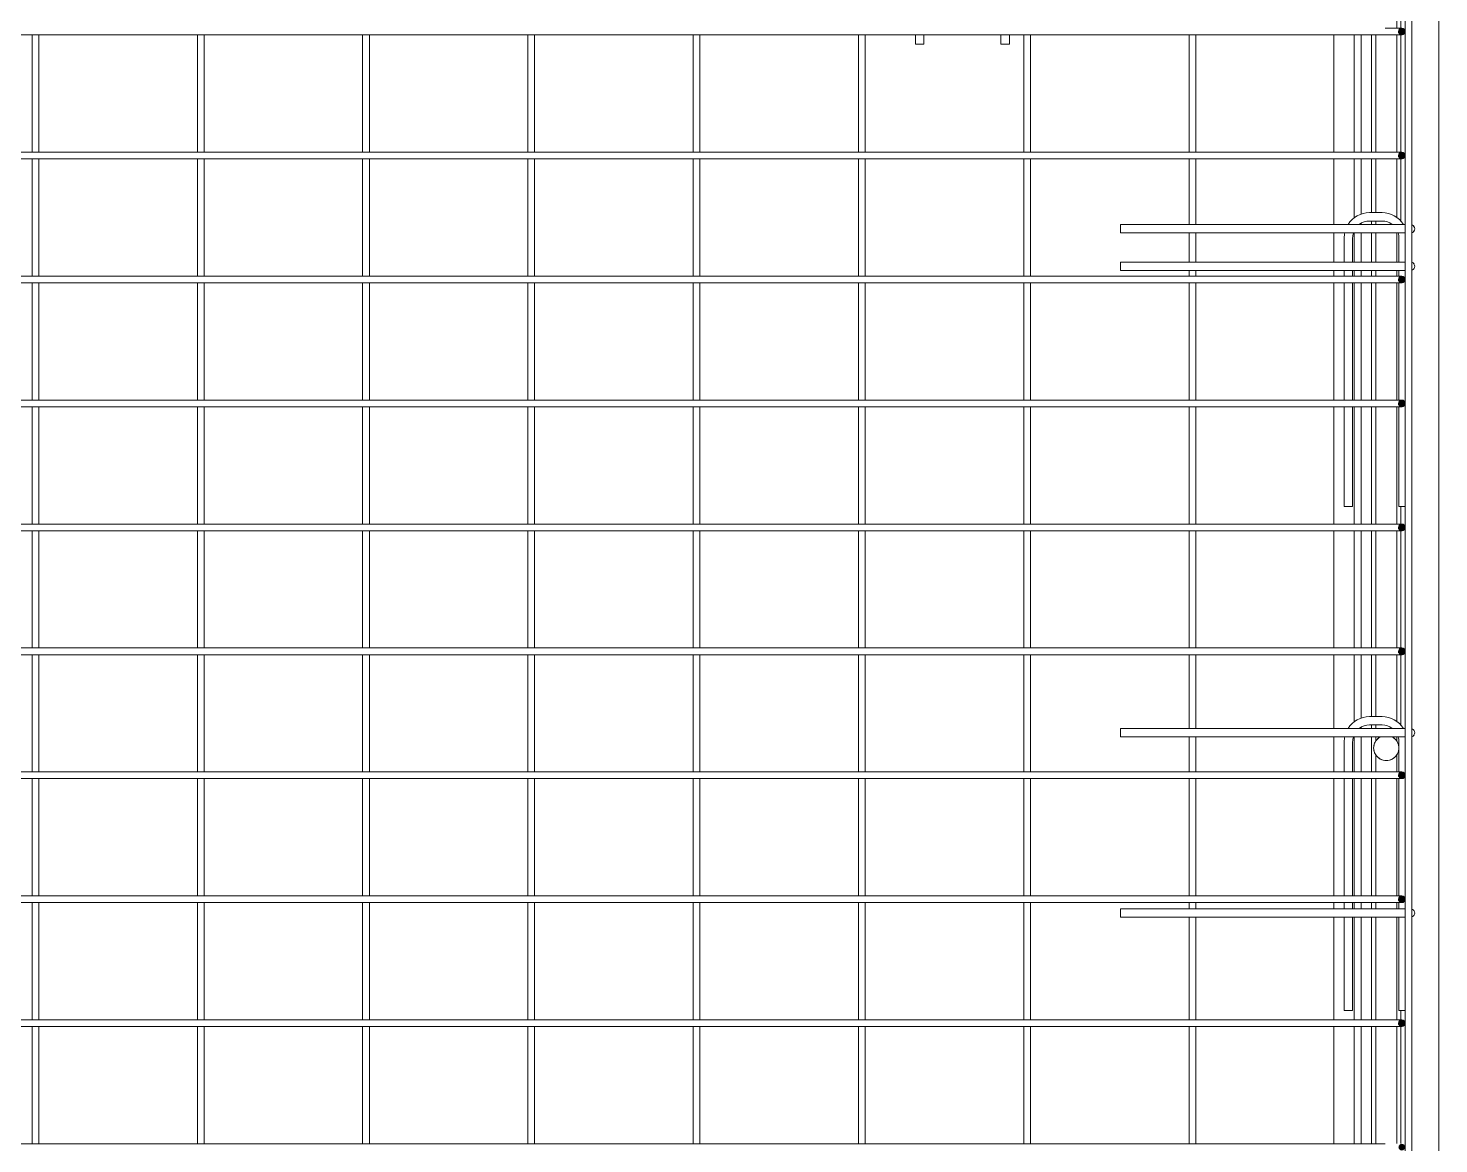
# Model space of a CAD drawing. Header units: millimetres. Extents: x 5559 to 16882, y -798 to 6095.
# Drawn here: x 7594 to 9272, y 1029 to 2357 of the extents above; entities that cross this region are included whole.
import ezdxf

# ---------------------------------------------------------------- set-up
doc = ezdxf.new("R2010")
doc.units = ezdxf.units.MM
doc.layers.add('A-WALL', color=113, linetype='Continuous', lineweight=18)
doc.layers.add('S-RBAR', color=171, linetype='Continuous', lineweight=18)

msp = doc.modelspace()

# ---------------------------------------------------------------- hatches: boundary and pattern name
at = {"layer": 'S-RBAR'}
h = msp.add_hatch(color=256, dxfattribs=at)
edge = h.paths.add_edge_path()
edge.add_arc((9228.37808, 2352.92774), 4, 0, 360)
for points in [[(9228.37808, 2348.92774), (9232.18231, 2351.69168), (9230.72922, 2356.16381), (9226.02694, 2356.16381), (9224.57385, 2351.69168)], [(9228.37808, 2201.34376), (9232.18231, 2204.10769), (9230.72922, 2208.57983), (9226.02694, 2208.57983), (9224.57385, 2204.10769)], [(9228.37808, 2053.75977), (9232.18231, 2056.52371), (9230.72922, 2060.99584), (9226.02694, 2060.99584), (9224.57385, 2056.52371)], [(9228.37808, 1906.17579), (9232.18231, 1908.93972), (9230.72922, 1913.41186), (9226.02694, 1913.41186), (9224.57385, 1908.93972)], [(9228.37808, 1758.5918), (9232.18231, 1761.35574), (9230.72922, 1765.82787), (9226.02694, 1765.82787), (9224.57385, 1761.35574), (9227.9431, 1758.90783)], [(9228.37808, 1611.00782), (9232.18231, 1613.77175), (9230.72922, 1618.24389), (9226.02694, 1618.24389), (9224.57385, 1613.77175)], [(9228.37808, 1463.42383), (9232.18231, 1466.18777), (9230.72922, 1470.6599), (9226.02694, 1470.6599), (9224.57385, 1466.18777)], [(9228.37808, 1315.83985), (9232.18231, 1318.60378), (9230.72922, 1323.07592), (9226.02694, 1323.07592), (9224.57385, 1318.60378)], [(9228.37808, 1168.25586), (9232.18231, 1171.0198), (9230.72922, 1175.49193), (9226.02694, 1175.49193), (9224.57385, 1171.0198)]]:
    msp.add_hatch(color=256, dxfattribs=at).paths.add_polyline_path(points)
h = msp.add_hatch(color=256, dxfattribs=at)
edge = h.paths.add_edge_path()
edge.add_arc((9228.37808, 2205.34376), 4, 0, 360)
h = msp.add_hatch(color=256, dxfattribs=at)
edge = h.paths.add_edge_path()
edge.add_arc((9228.37808, 2057.75977), 4, 0, 360)
h = msp.add_hatch(color=256, dxfattribs=at)
edge = h.paths.add_edge_path()
edge.add_arc((9228.37808, 1910.17579), 4, 0, 360)
h = msp.add_hatch(color=256, dxfattribs=at)
edge = h.paths.add_edge_path()
edge.add_arc((9228.37808, 1762.5918), 4, 0, 360)
h = msp.add_hatch(color=256, dxfattribs=at)
edge = h.paths.add_edge_path()
edge.add_arc((9228.37808, 1615.00782), 4, 0, 360)
h = msp.add_hatch(color=256, dxfattribs=at)
edge = h.paths.add_edge_path()
edge.add_arc((9228.37808, 1467.42383), 4, 0, 360)
h = msp.add_hatch(color=256, dxfattribs=at)
edge = h.paths.add_edge_path()
edge.add_arc((9228.37808, 1319.83985), 4, 0, 360)
h = msp.add_hatch(color=256, dxfattribs=at)
edge = h.paths.add_edge_path()
edge.add_arc((9228.37808, 1172.25586), 4, 0, 360)
h = msp.add_hatch(color=256, dxfattribs=at)
edge = h.paths.add_edge_path()
edge.add_arc((9228.37808, 1024.67188), 4, 0, 360)

# ---------------------------------------------------------------- linework, layer by layer
at = {"layer": 'A-WALL'}
for p, q in [((9272.38409, 3000), (9272.38409, -200)), ((9222.38349, 2356.92774), (9222.38349, 2496.51173)), ((9227.38409, 2387.32125), (9227.38409, 2356.92774)), ((9147.38409, 2209.34376), (9147.38409, 2348.92774)), ((9192.38409, 2209.34376), (9192.38409, 2348.92774)), ((9197.38349, 2348.92774), (9197.38349, 2209.34376)), ((9222.38349, 2209.34376), (9222.38349, 2348.92774)), ((9227.38409, 2348.92774), (9227.38409, 2209.34376)), ((9147.38409, 2123.12018), (9147.38409, 2201.34376)), ((9192.38409, 2137.32125), (9192.38409, 2201.34376)), ((9197.38349, 2201.34376), (9197.38349, 2137.32125)), ((9222.38349, 2131.37406), (9222.38349, 2201.34376)), ((9227.38409, 2201.34376), (9227.38409, 2126.84032)), ((9192.38409, 2123.12018), (9192.38409, 2127.32125)), ((9197.38349, 2127.32125), (9197.38349, 2123.12018)), ((9147.38409, 2078.44286), (9147.38409, 2113.12018)), ((9192.38409, 2078.44286), (9192.38409, 2113.12018)), ((9197.38349, 2113.12018), (9197.38349, 2078.44286)), ((9222.38349, 2078.44286), (9222.38349, 2113.12018)), ((9147.38409, 2061.75977), (9147.38409, 2068.44286)), ((9192.38409, 2061.75977), (9192.38409, 2068.44286)), ((9197.38349, 2068.44286), (9197.38349, 2061.75977)), ((9222.38349, 2061.75977), (9222.38349, 2068.44286)), ((9147.38409, 1914.17579), (9147.38409, 2053.75977)), ((9192.38409, 1914.17579), (9192.38409, 2053.75977)), ((9197.38349, 2053.75977), (9197.38349, 1914.17579)), ((9222.38349, 1914.17579), (9222.38349, 2053.75977)), ((9147.38409, 1766.5918), (9147.38409, 1906.17579)), ((9192.38409, 1766.5918), (9192.38409, 1906.17579)), ((9197.38349, 1906.17579), (9197.38349, 1766.5918)), ((9222.38349, 1766.5918), (9222.38349, 1906.17579)), ((9227.38409, 1787.32125), (9227.38409, 1766.5918)), ((9147.38409, 1619.00782), (9147.38409, 1758.5918)), ((9192.38409, 1619.00782), (9192.38409, 1758.5918)), ((9197.38349, 1758.5918), (9197.38349, 1619.00782)), ((9222.38349, 1619.00782), (9222.38349, 1758.5918)), ((9227.38409, 1758.5918), (9227.38409, 1619.00782)), ((9147.38409, 1523.12018), (9147.38409, 1611.00782)), ((9192.38409, 1537.32125), (9192.38409, 1611.00782)), ((9197.38349, 1611.00782), (9197.38349, 1537.32125)), ((9222.38349, 1531.37406), (9222.38349, 1611.00782)), ((9227.38409, 1611.00782), (9227.38409, 1526.84032)), ((9147.38409, 1471.42383), (9147.38409, 1513.12018)), ((9192.38409, 1523.12018), (9192.38409, 1527.32125)), ((9192.38409, 1471.42383), (9192.38409, 1513.12018)), ((9197.38349, 1527.32125), (9197.38349, 1523.12018)), ((9197.38349, 1513.12018), (9197.38349, 1508.29156)), ((9222.38349, 1508.29156), (9222.38349, 1513.12018)), ((9197.38349, 1491.70844), (9197.38349, 1471.42383)), ((9222.38349, 1471.42383), (9222.38349, 1491.70844)), ((9147.38409, 1323.83985), (9147.38409, 1463.42383)), ((9192.38409, 1323.83985), (9192.38409, 1463.42383)), ((9197.38349, 1463.42383), (9197.38349, 1323.83985)), ((9222.38349, 1323.83985), (9222.38349, 1463.42383)), ((9147.38409, 1308.44286), (9147.38409, 1315.83985)), ((9192.38409, 1308.44286), (9192.38409, 1315.83985)), ((9197.38349, 1315.83985), (9197.38349, 1308.44286)), ((9222.38349, 1308.44286), (9222.38349, 1315.83985)), ((9147.38409, 1176.25586), (9147.38409, 1298.44286)), ((9192.38409, 1176.25586), (9192.38409, 1298.44286)), ((9197.38349, 1298.44286), (9197.38349, 1176.25586)), ((9222.38349, 1176.25586), (9222.38349, 1298.44286)), ((9227.38409, 1187.32125), (9227.38409, 1176.25586)), ((9147.38409, 1028.67188), (9147.38409, 1168.25586)), ((9192.38409, 1028.67188), (9192.38409, 1168.25586)), ((9197.38349, 1168.25586), (9197.38349, 1028.67188)), ((9222.38349, 1028.89619), (9222.38349, 1168.25586)), ((9227.38409, 1168.25586), (9227.38409, 1028.89619))]:
    msp.add_line(p, q, dxfattribs=at)
at = {"layer": 'A-WALL', "flags": 128}
for points in [[(9197.38349, 1508.29156), (9196.635, 1507.03385), (9196.01263, 1505.70917), (9195.52231, 1504.33013), (9195.16871, 1502.90986), (9194.95519, 1501.46189), (9194.88379, 1500)], [(9194.88379, 1500), (9194.95519, 1498.53811), (9195.16871, 1497.09014), (9195.52231, 1495.66987), (9196.01263, 1494.29083), (9196.635, 1492.96615), (9197.38349, 1491.70844)], [(9224.88118, 1500.27786), (9224.81238, 1501.46189), (9224.59881, 1502.90986), (9224.24512, 1504.33013), (9223.75468, 1505.70917), (9223.13217, 1507.03385), (9222.38349, 1508.29156)], [(9222.38349, 1491.70844), (9223.13217, 1492.96615), (9223.75468, 1494.29083), (9224.24512, 1495.66987), (9224.59881, 1497.09014), (9224.81238, 1498.53811), (9224.88118, 1499.72214)]]:
    msp.add_lwpolyline(points, dxfattribs=at)
at = {"layer": 'A-WALL'}
for centre, start, end in [((9209.88349, 1500), 118.86274833, 146.44269024), ((9209.87808, 1500), 125.24692843, 133.6288477), ((9209.88349, 1500), 33.55730976, 61.13725167), ((9209.87808, 1500), 46.21840685, 55.3700882), ((9209.87808, 1500), 165.71191206, 180), ((9209.87808, 1500), 180, 194.28808794), ((9209.87808, 1500), 150.56643166, 163.1431314), ((9209.87808, 1500), 196.8568686, 209.43356834), ((9209.87808, 1500), 140.20157178, 149.30703222), ((9209.87808, 1500), 30.38673401, 40.37787985), ((9209.87808, 1500), 15.25908708, 29.6843961), ((9209.87808, 1500), 330.3156039, 344.74091292), ((9209.87808, 1500), 0.22924516, 14.66022938), ((9209.87808, 1500), 345.33977062, 359.77075484), ((9209.87808, 1500), 210.69296778, 219.79842822), ((9209.88349, 1500), 213.55730976, 326.44269024), ((9209.87808, 1500), 226.3711523, 234.75307157), ((9209.87808, 1500), 240.92041802, 255), ((9209.87808, 1500), 285, 299.18781925), ((9209.87808, 1500), 304.6299118, 313.78159315), ((9209.87808, 1500), 319.62212015, 329.61326599)]:
    msp.add_arc(centre, 15, start, end, dxfattribs=at)
at = {"layer": 'S-RBAR'}
for p, q in [((9232.4319, -160), (9232.4319, 2960)), ((9240.4319, -160), (9240.4319, 2960)), ((9208.37808, 2356.92774), (9228.37808, 2356.92774)), ((9226.02694, 2356.16381), (9224.57385, 2351.69168)), ((9224.57385, 2351.69168), (9228.37808, 2348.92774)), ((9230.72922, 2356.16381), (9226.02694, 2356.16381)), ((9228.37808, 2348.92774), (9232.18231, 2351.69168)), ((9232.18231, 2351.69168), (9230.72922, 2356.16381)), ((6586.37808, 2348.92774), (9208.37808, 2348.92774)), ((7598.33597, 2348.92774), (7598.33597, 2209.34376)), ((7606.33597, 2348.92774), (7606.33597, 2209.34376)), ((7795.02828, 2348.92774), (7795.02828, 2209.34376)), ((7803.02828, 2348.92774), (7803.02828, 2209.34376)), ((7991.72059, 2348.92774), (7991.72059, 2209.34376)), ((7999.72059, 2348.92774), (7999.72059, 2209.34376)), ((8188.4129, 2348.92774), (8188.4129, 2209.34376)), ((8196.4129, 2348.92774), (8196.4129, 2209.34376)), ((8385.10521, 2348.92774), (8385.10521, 2209.34376)), ((8393.10521, 2348.92774), (8393.10521, 2209.34376)), ((8581.79751, 2348.92774), (8581.79751, 2209.34376)), ((8589.79751, 2348.92774), (8589.79751, 2209.34376)), ((8649.64747, 2338.05437), (8649.64747, 2348.92774)), ((8659.64747, 2338.05437), (8649.64747, 2338.05437)), ((8659.64747, 2338.05437), (8659.64747, 2348.92774)), ((8751.38393, 2338.05437), (8751.38393, 2348.92774)), ((8761.38393, 2338.05437), (8751.38393, 2338.05437)), ((8761.38393, 2338.05437), (8761.38393, 2348.92774)), ((8778.48982, 2348.92774), (8778.48982, 2209.34376)), ((8786.48982, 2348.92774), (8786.48982, 2209.34376)), ((8975.18213, 2348.92774), (8975.18213, 2209.34376)), ((8983.18213, 2348.92774), (8983.18213, 2209.34376)), ((9171.87444, 2348.92774), (9171.87444, 2209.34376)), ((9179.87444, 2348.92774), (9179.87444, 2209.34376)), ((9208.37808, 2348.92774), (9228.37808, 2348.92774)), ((6586.37808, 2209.34376), (9208.37808, 2209.34376)), ((6586.37808, 2201.34376), (9208.37808, 2201.34376)), ((7598.33597, 2201.34376), (7598.33597, 2061.75977)), ((7606.33597, 2201.34376), (7606.33597, 2061.75977)), ((7795.02828, 2201.34376), (7795.02828, 2061.75977)), ((7803.02828, 2201.34376), (7803.02828, 2061.75977)), ((7991.72059, 2201.34376), (7991.72059, 2061.75977)), ((7999.72059, 2201.34376), (7999.72059, 2061.75977)), ((8188.4129, 2201.34376), (8188.4129, 2061.75977)), ((8196.4129, 2201.34376), (8196.4129, 2061.75977)), ((8385.10521, 2201.34376), (8385.10521, 2061.75977)), ((8393.10521, 2201.34376), (8393.10521, 2061.75977)), ((8581.79751, 2201.34376), (8581.79751, 2061.75977)), ((8589.79751, 2201.34376), (8589.79751, 2061.75977)), ((8778.48982, 2201.34376), (8778.48982, 2061.75977)), ((8786.48982, 2201.34376), (8786.48982, 2061.75977)), ((8975.18213, 2201.34376), (8975.18213, 2123.12018)), ((8983.18213, 2201.34376), (8983.18213, 2123.12018)), ((9171.87444, 2201.34376), (9171.87444, 2131.00323)), ((9179.87444, 2201.34376), (9179.87444, 2135.37481)), ((9208.37808, 2209.34376), (9228.37808, 2209.34376)), ((9208.37808, 2201.34376), (9228.37808, 2201.34376)), ((9226.02694, 2208.57983), (9224.57385, 2204.10769)), ((9224.57385, 2204.10769), (9228.37808, 2201.34376)), ((9230.72922, 2208.57983), (9226.02694, 2208.57983)), ((9228.37808, 2201.34376), (9232.18231, 2204.10769)), ((9232.18231, 2204.10769), (9230.72922, 2208.57983)), ((9204.87027, 2137.32125), (9189.87027, 2137.32125)), ((9217.69342, 2123.12018), (8893.69342, 2123.12018)), ((8893.69342, 2123.12018), (8893.69342, 2113.12018)), ((9179.87444, 2124.64176), (9179.87444, 2123.12018)), ((9204.87027, 2127.32125), (9189.87027, 2127.32125)), ((9217.69342, 2123.12018), (9232.93244, 2123.12018)), ((9217.69342, 2113.12018), (8893.69342, 2113.12018)), ((8975.18213, 2113.12018), (8975.18213, 2078.44286)), ((8983.18213, 2113.12018), (8983.18213, 2078.44286)), ((9159.87027, 2107.32125), (9159.87027, 2078.44286)), ((9169.87027, 2107.32125), (9169.87027, 2078.44286)), ((9171.87444, 2113.12018), (9171.87444, 2078.44286)), ((9179.87444, 2113.12018), (9179.87444, 2078.44286)), ((9217.69342, 2113.12018), (9232.93244, 2113.12018)), ((9224.87027, 2078.44286), (9224.87027, 2107.32125)), ((9217.69342, 2078.44286), (8893.69342, 2078.44286)), ((8893.69342, 2078.44286), (8893.69342, 2068.44286)), ((9217.69342, 2068.44286), (8893.69342, 2068.44286)), ((8975.18213, 2068.44286), (8975.18213, 2061.75977)), ((8983.18213, 2068.44286), (8983.18213, 2061.75977)), ((9159.87027, 2068.44286), (9159.87027, 2061.75977)), ((9169.87027, 2068.44286), (9169.87027, 2061.75977)), ((9171.87444, 2068.44286), (9171.87444, 2061.75977)), ((9179.87444, 2068.44286), (9179.87444, 2061.75977)), ((9217.69342, 2078.44286), (9232.93244, 2078.44286)), ((9217.69342, 2068.44286), (9232.93244, 2068.44286)), ((9224.87027, 2061.75977), (9224.87027, 2068.44286)), ((6586.37808, 2061.75977), (9208.37808, 2061.75977)), ((6586.37808, 2053.75977), (9208.37808, 2053.75977)), ((7598.33597, 2053.75977), (7598.33597, 1914.17579)), ((7606.33597, 2053.75977), (7606.33597, 1914.17579)), ((7795.02828, 2053.75977), (7795.02828, 1914.17579)), ((7803.02828, 2053.75977), (7803.02828, 1914.17579)), ((7991.72059, 2053.75977), (7991.72059, 1914.17579)), ((7999.72059, 2053.75977), (7999.72059, 1914.17579)), ((8188.4129, 2053.75977), (8188.4129, 1914.17579)), ((8196.4129, 2053.75977), (8196.4129, 1914.17579)), ((8385.10521, 2053.75977), (8385.10521, 1914.17579)), ((8393.10521, 2053.75977), (8393.10521, 1914.17579)), ((8581.79751, 2053.75977), (8581.79751, 1914.17579)), ((8589.79751, 2053.75977), (8589.79751, 1914.17579)), ((8778.48982, 2053.75977), (8778.48982, 1914.17579)), ((8786.48982, 2053.75977), (8786.48982, 1914.17579)), ((8975.18213, 2053.75977), (8975.18213, 1914.17579)), ((8983.18213, 2053.75977), (8983.18213, 1914.17579)), ((9159.87027, 2053.75977), (9159.87027, 1914.17579)), ((9169.87027, 2053.75977), (9169.87027, 1914.17579)), ((9171.87444, 2053.75977), (9171.87444, 1914.17579)), ((9179.87444, 2053.75977), (9179.87444, 1914.17579)), ((9208.37808, 2061.75977), (9228.37808, 2061.75977)), ((9208.37808, 2053.75977), (9228.37808, 2053.75977)), ((9226.02694, 2060.99584), (9224.57385, 2056.52371)), ((9224.57385, 2056.52371), (9228.37808, 2053.75977)), ((9224.87027, 1914.17579), (9224.87027, 2053.75977)), ((9230.72922, 2060.99584), (9226.02694, 2060.99584)), ((9228.37808, 2053.75977), (9232.18231, 2056.52371)), ((9232.18231, 2056.52371), (9230.72922, 2060.99584)), ((6586.37808, 1914.17579), (9208.37808, 1914.17579)), ((9208.37808, 1914.17579), (9228.37808, 1914.17579)), ((6586.37808, 1906.17579), (9208.37808, 1906.17579)), ((7598.33597, 1906.17579), (7598.33597, 1766.5918)), ((7606.33597, 1906.17579), (7606.33597, 1766.5918)), ((7795.02828, 1906.17579), (7795.02828, 1766.5918)), ((7803.02828, 1906.17579), (7803.02828, 1766.5918)), ((7991.72059, 1906.17579), (7991.72059, 1766.5918)), ((7999.72059, 1906.17579), (7999.72059, 1766.5918)), ((8188.4129, 1906.17579), (8188.4129, 1766.5918)), ((8196.4129, 1906.17579), (8196.4129, 1766.5918)), ((8385.10521, 1906.17579), (8385.10521, 1766.5918)), ((8393.10521, 1906.17579), (8393.10521, 1766.5918)), ((8581.79751, 1906.17579), (8581.79751, 1766.5918)), ((8589.79751, 1906.17579), (8589.79751, 1766.5918)), ((8778.48982, 1906.17579), (8778.48982, 1766.5918)), ((8786.48982, 1906.17579), (8786.48982, 1766.5918)), ((8975.18213, 1906.17579), (8975.18213, 1766.5918)), ((8983.18213, 1906.17579), (8983.18213, 1766.5918)), ((9159.87027, 1906.17579), (9159.87027, 1787.32125)), ((9169.87027, 1906.17579), (9169.87027, 1787.32125)), ((9171.87444, 1906.17579), (9171.87444, 1766.5918)), ((9179.87444, 1906.17579), (9179.87444, 1766.5918)), ((9208.37808, 1906.17579), (9228.37808, 1906.17579)), ((9226.02694, 1913.41186), (9224.57385, 1908.93972)), ((9224.57385, 1908.93972), (9228.37808, 1906.17579)), ((9224.87027, 1787.32125), (9224.87027, 1906.17579)), ((9230.72922, 1913.41186), (9226.02694, 1913.41186)), ((9228.37808, 1906.17579), (9232.18231, 1908.93972)), ((9232.18231, 1908.93972), (9230.72922, 1913.41186)), ((9159.87027, 1787.32125), (9169.87027, 1787.32125)), ((9232.42727, 1787.32125), (9224.87027, 1787.32125)), ((6586.37808, 1766.5918), (9208.37808, 1766.5918)), ((9208.37808, 1766.5918), (9228.37808, 1766.5918)), ((9226.02694, 1765.82787), (9224.57385, 1761.35574)), ((9230.72922, 1765.82787), (9226.02694, 1765.82787)), ((9232.18231, 1761.35574), (9230.72922, 1765.82787)), ((6586.37808, 1758.5918), (9208.37808, 1758.5918)), ((7598.33597, 1758.5918), (7598.33597, 1619.00782)), ((7606.33597, 1758.5918), (7606.33597, 1619.00782)), ((7795.02828, 1758.5918), (7795.02828, 1619.00782)), ((7803.02828, 1758.5918), (7803.02828, 1619.00782)), ((7991.72059, 1758.5918), (7991.72059, 1619.00782)), ((7999.72059, 1758.5918), (7999.72059, 1619.00782)), ((8188.4129, 1758.5918), (8188.4129, 1619.00782)), ((8196.4129, 1758.5918), (8196.4129, 1619.00782)), ((8385.10521, 1758.5918), (8385.10521, 1619.00782)), ((8393.10521, 1758.5918), (8393.10521, 1619.00782)), ((8581.79751, 1758.5918), (8581.79751, 1619.00782)), ((8589.79751, 1758.5918), (8589.79751, 1619.00782)), ((8778.48982, 1758.5918), (8778.48982, 1619.00782)), ((8786.48982, 1758.5918), (8786.48982, 1619.00782)), ((8975.18213, 1758.5918), (8975.18213, 1619.00782)), ((8983.18213, 1758.5918), (8983.18213, 1619.00782)), ((9171.87444, 1758.5918), (9171.87444, 1619.00782)), ((9179.87444, 1758.5918), (9179.87444, 1619.00782)), ((9208.37808, 1758.5918), (9228.37808, 1758.5918)), ((9224.57385, 1761.35574), (9227.9431, 1758.90783)), ((9227.9431, 1758.90783), (9228.37808, 1758.5918)), ((9228.37808, 1758.5918), (9232.18231, 1761.35574)), ((6586.37808, 1619.00782), (9208.37808, 1619.00782)), ((9208.37808, 1619.00782), (9228.37808, 1619.00782)), ((9226.02694, 1618.24389), (9224.57385, 1613.77175)), ((9224.57385, 1613.77175), (9228.37808, 1611.00782)), ((9230.72922, 1618.24389), (9226.02694, 1618.24389)), ((9228.37808, 1611.00782), (9232.18231, 1613.77175)), ((9232.18231, 1613.77175), (9230.72922, 1618.24389)), ((6586.37808, 1611.00782), (9208.37808, 1611.00782)), ((7598.33597, 1611.00782), (7598.33597, 1471.42383)), ((7606.33597, 1611.00782), (7606.33597, 1471.42383)), ((7795.02828, 1611.00782), (7795.02828, 1471.42383)), ((7803.02828, 1611.00782), (7803.02828, 1471.42383)), ((7991.72059, 1611.00782), (7991.72059, 1471.42383)), ((7999.72059, 1611.00782), (7999.72059, 1471.42383)), ((8188.4129, 1611.00782), (8188.4129, 1471.42383)), ((8196.4129, 1611.00782), (8196.4129, 1471.42383)), ((8385.10521, 1611.00782), (8385.10521, 1471.42383)), ((8393.10521, 1611.00782), (8393.10521, 1471.42383)), ((8581.79751, 1611.00782), (8581.79751, 1471.42383)), ((8589.79751, 1611.00782), (8589.79751, 1471.42383)), ((8778.48982, 1611.00782), (8778.48982, 1471.42383)), ((8786.48982, 1611.00782), (8786.48982, 1471.42383)), ((8975.18213, 1611.00782), (8975.18213, 1523.12018)), ((8983.18213, 1611.00782), (8983.18213, 1523.12018)), ((9171.87444, 1611.00782), (9171.87444, 1531.00323)), ((9179.87444, 1611.00782), (9179.87444, 1535.37481)), ((9208.37808, 1611.00782), (9228.37808, 1611.00782)), ((9204.87027, 1537.32125), (9189.87027, 1537.32125)), ((9217.69342, 1523.12018), (8893.69342, 1523.12018)), ((8893.69342, 1523.12018), (8893.69342, 1513.12018)), ((9217.69342, 1513.12018), (8893.69342, 1513.12018)), ((8975.18213, 1513.12018), (8975.18213, 1471.42383)), ((8983.18213, 1513.12018), (8983.18213, 1471.42383)), ((9171.87444, 1513.12018), (9171.87444, 1471.42383)), ((9179.87444, 1524.64176), (9179.87444, 1523.12018)), ((9179.87444, 1513.12018), (9179.87444, 1471.42383)), ((9204.87027, 1527.32125), (9189.87027, 1527.32125)), ((9217.69342, 1523.12018), (9232.93244, 1523.12018)), ((9217.69342, 1513.12018), (9232.93244, 1513.12018)), ((9159.87027, 1507.32125), (9159.87027, 1471.42383)), ((9169.87027, 1507.32125), (9169.87027, 1471.42383)), ((9224.87027, 1471.42383), (9224.87027, 1507.32125)), ((6586.37808, 1471.42383), (9208.37808, 1471.42383)), ((6586.37808, 1463.42383), (9208.37808, 1463.42383)), ((7598.33597, 1463.42383), (7598.33597, 1323.83985)), ((7606.33597, 1463.42383), (7606.33597, 1323.83985)), ((7795.02828, 1463.42383), (7795.02828, 1323.83985)), ((7803.02828, 1463.42383), (7803.02828, 1323.83985)), ((7991.72059, 1463.42383), (7991.72059, 1323.83985)), ((7999.72059, 1463.42383), (7999.72059, 1323.83985)), ((8188.4129, 1463.42383), (8188.4129, 1323.83985)), ((8196.4129, 1463.42383), (8196.4129, 1323.83985)), ((8385.10521, 1463.42383), (8385.10521, 1323.83985)), ((8393.10521, 1463.42383), (8393.10521, 1323.83985)), ((8581.79751, 1463.42383), (8581.79751, 1323.83985)), ((8589.79751, 1463.42383), (8589.79751, 1323.83985)), ((8778.48982, 1463.42383), (8778.48982, 1323.83985)), ((8786.48982, 1463.42383), (8786.48982, 1323.83985)), ((8975.18213, 1463.42383), (8975.18213, 1323.83985)), ((8983.18213, 1463.42383), (8983.18213, 1323.83985)), ((9159.87027, 1463.42383), (9159.87027, 1323.83985)), ((9169.87027, 1463.42383), (9169.87027, 1323.83985)), ((9171.87444, 1463.42383), (9171.87444, 1323.83985)), ((9179.87444, 1463.42383), (9179.87444, 1323.83985)), ((9208.37808, 1471.42383), (9228.37808, 1471.42383)), ((9208.37808, 1463.42383), (9228.37808, 1463.42383)), ((9226.02694, 1470.6599), (9224.57385, 1466.18777)), ((9224.57385, 1466.18777), (9228.37808, 1463.42383)), ((9224.87027, 1323.83985), (9224.87027, 1463.42383)), ((9230.72922, 1470.6599), (9226.02694, 1470.6599)), ((9228.37808, 1463.42383), (9232.18231, 1466.18777)), ((9232.18231, 1466.18777), (9230.72922, 1470.6599)), ((6586.37808, 1323.83985), (9208.37808, 1323.83985)), ((6586.37808, 1315.83985), (9208.37808, 1315.83985)), ((7598.33597, 1315.83985), (7598.33597, 1176.25586)), ((7606.33597, 1315.83985), (7606.33597, 1176.25586)), ((7795.02828, 1315.83985), (7795.02828, 1176.25586)), ((7803.02828, 1315.83985), (7803.02828, 1176.25586)), ((7991.72059, 1315.83985), (7991.72059, 1176.25586)), ((7999.72059, 1315.83985), (7999.72059, 1176.25586)), ((8188.4129, 1315.83985), (8188.4129, 1176.25586)), ((8196.4129, 1315.83985), (8196.4129, 1176.25586)), ((8385.10521, 1315.83985), (8385.10521, 1176.25586)), ((8393.10521, 1315.83985), (8393.10521, 1176.25586)), ((8581.79751, 1315.83985), (8581.79751, 1176.25586)), ((8589.79751, 1315.83985), (8589.79751, 1176.25586)), ((8778.48982, 1315.83985), (8778.48982, 1176.25586)), ((8786.48982, 1315.83985), (8786.48982, 1176.25586)), ((8975.18213, 1315.83985), (8975.18213, 1308.44286)), ((8983.18213, 1315.83985), (8983.18213, 1308.44286)), ((9159.87027, 1315.83985), (9159.87027, 1308.44286)), ((9169.87027, 1315.83985), (9169.87027, 1308.44286)), ((9171.87444, 1315.83985), (9171.87444, 1308.44286)), ((9179.87444, 1315.83985), (9179.87444, 1308.44286)), ((9208.37808, 1323.83985), (9228.37808, 1323.83985)), ((9208.37808, 1315.83985), (9228.37808, 1315.83985)), ((9226.02694, 1323.07592), (9224.57385, 1318.60378)), ((9224.57385, 1318.60378), (9228.37808, 1315.83985)), ((9224.87027, 1308.44286), (9224.87027, 1315.83985)), ((9230.72922, 1323.07592), (9226.02694, 1323.07592)), ((9228.37808, 1315.83985), (9232.18231, 1318.60378)), ((9232.18231, 1318.60378), (9230.72922, 1323.07592)), ((9217.69342, 1308.44286), (8893.69342, 1308.44286)), ((8893.69342, 1308.44286), (8893.69342, 1298.44286)), ((9217.69342, 1298.44286), (8893.69342, 1298.44286)), ((8975.18213, 1298.44286), (8975.18213, 1176.25586)), ((8983.18213, 1298.44286), (8983.18213, 1176.25586)), ((9159.87027, 1298.44286), (9159.87027, 1187.32125)), ((9169.87027, 1298.44286), (9169.87027, 1187.32125)), ((9171.87444, 1298.44286), (9171.87444, 1176.25586)), ((9179.87444, 1298.44286), (9179.87444, 1176.25586)), ((9217.69342, 1308.44286), (9232.93244, 1308.44286)), ((9217.69342, 1298.44286), (9232.93244, 1298.44286)), ((9224.87027, 1187.32125), (9224.87027, 1298.44286)), ((6586.37808, 1176.25586), (9208.37808, 1176.25586)), ((9159.87027, 1187.32125), (9169.87027, 1187.32125)), ((9208.37808, 1176.25586), (9228.37808, 1176.25586)), ((9226.02694, 1175.49193), (9224.57385, 1171.0198)), ((9232.42727, 1187.32125), (9224.87027, 1187.32125)), ((9230.72922, 1175.49193), (9226.02694, 1175.49193)), ((9232.18231, 1171.0198), (9230.72922, 1175.49193)), ((6586.37808, 1168.25586), (9208.37808, 1168.25586)), ((7598.33597, 1168.25586), (7598.33597, 1028.67188)), ((7606.33597, 1168.25586), (7606.33597, 1028.67188)), ((7795.02828, 1168.25586), (7795.02828, 1028.67188)), ((7803.02828, 1168.25586), (7803.02828, 1028.67188)), ((7991.72059, 1168.25586), (7991.72059, 1028.67188)), ((7999.72059, 1168.25586), (7999.72059, 1028.67188)), ((8188.4129, 1168.25586), (8188.4129, 1028.67188)), ((8196.4129, 1168.25586), (8196.4129, 1028.67188)), ((8385.10521, 1168.25586), (8385.10521, 1028.67188)), ((8393.10521, 1168.25586), (8393.10521, 1028.67188)), ((8581.79751, 1168.25586), (8581.79751, 1028.67188)), ((8589.79751, 1168.25586), (8589.79751, 1028.67188)), ((8778.48982, 1168.25586), (8778.48982, 1028.67188)), ((8786.48982, 1168.25586), (8786.48982, 1028.67188)), ((8975.18213, 1168.25586), (8975.18213, 1028.67188)), ((8983.18213, 1168.25586), (8983.18213, 1028.67188)), ((9171.87444, 1168.25586), (9171.87444, 1028.67188)), ((9179.87444, 1168.25586), (9179.87444, 1028.67188)), ((9208.37808, 1168.25586), (9228.37808, 1168.25586)), ((9224.57385, 1171.0198), (9228.37808, 1168.25586)), ((9228.37808, 1168.25586), (9232.18231, 1171.0198)), ((6586.37808, 1028.67188), (9208.37808, 1028.67188))]:
    msp.add_line(p, q, dxfattribs=at)
for centre in [(9228.37808, 2352.92774), (9228.37808, 2205.34376), (9228.37808, 2057.75977), (9228.37808, 1910.17579), (9228.37808, 1762.5918), (9228.37808, 1615.00782), (9228.37808, 1467.42383), (9228.37808, 1319.83985), (9228.37808, 1172.25586)]:
    msp.add_circle(centre, 4, dxfattribs=at)
for centre, radius, start, end in [((9228.37808, 2352.92774), 4, 270, 90), ((9228.37808, 2205.34376), 4, 270, 90), ((9189.87027, 2107.32125), 30, 90, 148.07122571), ((9204.87027, 2107.32125), 30, 31.92877429, 90), ((9189.87027, 2107.32125), 20, 90, 127.18095642), ((9204.87027, 2107.32125), 20, 52.81904358, 90), ((9238.69342, 2118.12018), 5, 290.52757673, 69.47242327), ((9238.69342, 2118.12018), 5, 30, 60), ((9238.69342, 2118.12018), 5, 300, 330), ((9189.87027, 2107.32125), 30, 168.79733818, 180), ((9189.87027, 2107.32125), 20, 163.06407734, 180), ((9204.87027, 2107.32125), 20, 0, 16.93592266), ((9238.69342, 2073.44286), 5, 290.52757673, 69.47242327), ((9238.69342, 2073.44286), 5, 30, 60), ((9238.69342, 2073.44286), 5, 300, 330), ((9228.37808, 2057.75977), 4, 270, 90), ((9228.37808, 1910.17579), 4, 270, 90), ((9228.37808, 1762.5918), 4, 270, 90), ((9228.37808, 1615.00782), 4, 270, 90), ((9189.87027, 1507.32125), 30, 90, 148.07122571), ((9204.87027, 1507.32125), 30, 31.92877429, 90), ((9189.87027, 1507.32125), 30, 168.79733818, 180), ((9189.87027, 1507.32125), 20, 163.06407734, 180), ((9189.87027, 1507.32125), 20, 90, 127.18095642), ((9204.87027, 1507.32125), 20, 52.81904358, 90), ((9204.87027, 1507.32125), 20, 0, 16.93592266), ((9238.69342, 1518.12018), 5, 290.52757673, 69.47242327), ((9238.69342, 1518.12018), 5, 30, 60), ((9238.69342, 1518.12018), 5, 300, 330), ((9228.37808, 1467.42383), 4, 270, 90), ((9228.37808, 1319.83985), 4, 270, 90), ((9238.69342, 1303.44286), 5, 290.52757673, 69.47242327), ((9238.69342, 1303.44286), 5, 30, 60), ((9238.69342, 1303.44286), 5, 300, 330), ((9228.37808, 1172.25586), 4, 270, 90)]:
    msp.add_arc(centre, radius, start, end, dxfattribs=at)

doc.saveas('drawing.dxf')
